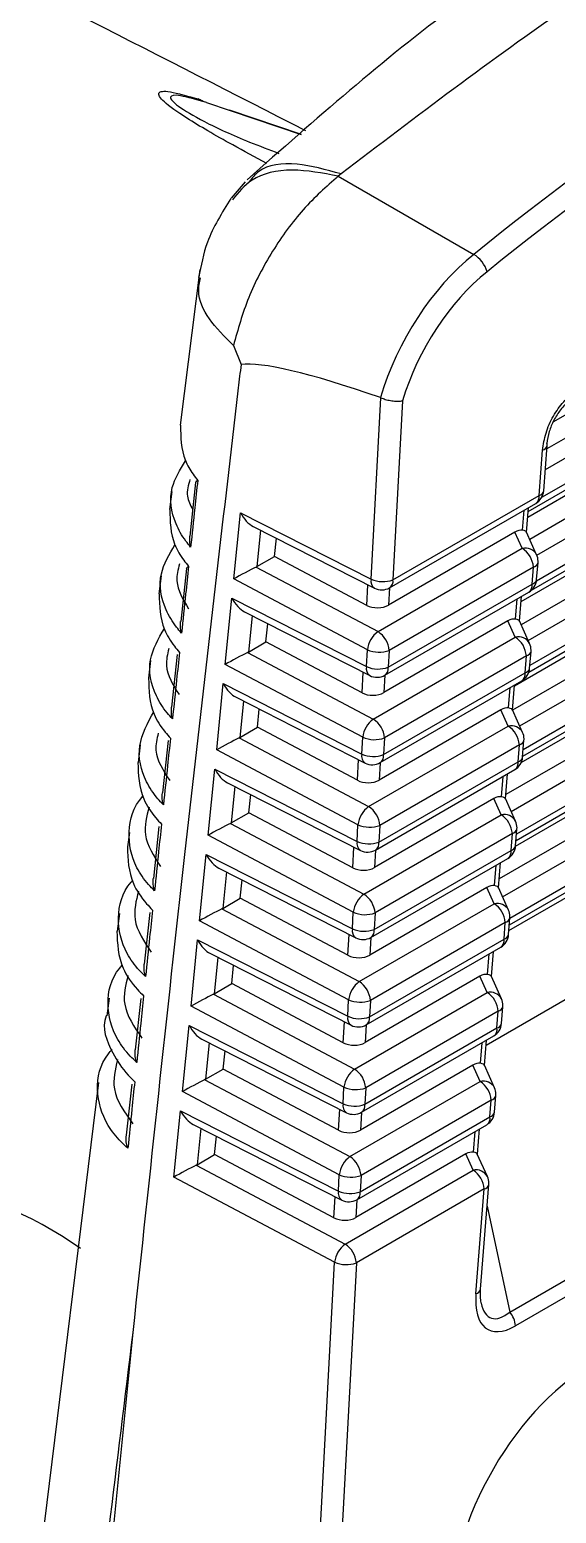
# Model space of a CAD drawing. Extents: x 8 to 113, y 1 to 87.
# Drawn here: x 19.109 to 19.44, y 71.049 to 71.982 of the extents above; entities that cross this region are included whole.
import ezdxf

# ---------------------------------------------------------------- set-up
doc = ezdxf.new("R2010")
doc.units = 0
doc.header["$MEASUREMENT"] = 0
doc.layers.add('OBJECT', color=7, linetype='CONTINUOUS')

msp = doc.modelspace()

# ---------------------------------------------------------------- linework, layer by layer
at = {"layer": 'OBJECT'}
for p, q in [((19.43838, 71.73512), (19.81928, 71.95501)), ((19.22018, 71.93599), (19.27989, 71.91584)), ((19.27998, 71.91592), (19.23475, 71.93121)), ((19.43343, 71.70515), (19.81306, 71.9243)), ((19.42267, 71.67881), (19.82772, 71.91264)), ((19.82731, 71.91627), (19.43104, 71.68751)), ((19.77404, 71.9142), (19.43446, 71.71817)), ((19.42239, 71.67526), (19.82466, 71.90749)), ((19.24461, 71.88621), (19.23583, 71.87587)), ((19.30487, 71.89108), (19.30315, 71.88972)), ((19.30315, 71.88972), (19.3884, 71.84051)), ((19.42805, 71.65141), (19.81844, 71.87678)), ((19.77942, 71.86668), (19.4236, 71.66127)), ((19.4248, 71.62941), (19.83311, 71.86512)), ((19.8327, 71.86875), (19.42785, 71.63504)), ((19.41819, 71.62222), (19.83004, 71.85997)), ((19.21595, 71.83108), (19.20359, 71.73305)), ((19.42267, 71.59768), (19.82383, 71.82927)), ((19.7848, 71.81916), (19.41821, 71.60754)), ((19.42308, 71.5778), (19.83849, 71.81761)), ((19.83808, 71.82124), (19.4237, 71.58202)), ((19.414, 71.56917), (19.83542, 71.81245)), ((19.23718, 71.78329), (19.24195, 71.77115)), ((19.41728, 71.54395), (19.82921, 71.78175)), ((19.79019, 71.77165), (19.41283, 71.5538)), ((19.84346, 71.77372), (19.41951, 71.52897)), ((19.4183, 71.52103), (19.84081, 71.76493)), ((19.41919, 71.52492), (19.84387, 71.77009)), ((19.32382, 71.63621), (19.32993, 71.75037)), ((19.32993, 71.75037), (19.32966, 71.75048)), ((19.34355, 71.74848), (19.33752, 71.63583)), ((19.4119, 71.49022), (19.83459, 71.73423)), ((19.79557, 71.72413), (19.40859, 71.50073)), ((19.84884, 71.7262), (19.41531, 71.47593)), ((19.41471, 71.46833), (19.84619, 71.71742)), ((19.41499, 71.47187), (19.84926, 71.72257)), ((19.42947, 71.68891), (19.43172, 71.71738)), ((19.43238, 71.69177), (19.43463, 71.72024)), ((19.21334, 71.69709), (19.20969, 71.66327)), ((19.19833, 71.69129), (19.19692, 71.68006)), ((19.33752, 71.63583), (19.42947, 71.68891)), ((19.40652, 71.43648), (19.83997, 71.68671)), ((19.2374, 71.63638), (19.24158, 71.67805)), ((19.24158, 71.67805), (19.32382, 71.63621)), ((19.33545, 71.63082), (19.42741, 71.6839)), ((19.85423, 71.67868), (19.41112, 71.42288)), ((19.41905, 71.66701), (19.42005, 71.67966)), ((19.42163, 71.66563), (19.42286, 71.68128)), ((19.24959, 71.6694), (19.32592, 71.63056)), ((19.80095, 71.67661), (19.4044, 71.44768)), ((19.41052, 71.41528), (19.85157, 71.6699)), ((19.4108, 71.41883), (19.85464, 71.67505)), ((19.25426, 71.66702), (19.25197, 71.64416)), ((19.26302, 71.65053), (19.26417, 71.66198)), ((19.41429, 71.66585), (19.33477, 71.61994)), ((19.41891, 71.65563), (19.41429, 71.66585)), ((19.42796, 71.65162), (19.42154, 71.66583)), ((19.25197, 71.64416), (19.26302, 71.65053)), ((19.32104, 71.61978), (19.26302, 71.65053)), ((19.32814, 71.60323), (19.41891, 71.65563)), ((19.20769, 71.64292), (19.20402, 71.60954)), ((19.25145, 71.64388), (19.32814, 71.60323)), ((19.42591, 71.64385), (19.33514, 71.59145)), ((19.42506, 71.63309), (19.42591, 71.64385)), ((19.42796, 71.63595), (19.42881, 71.64671)), ((19.19165, 71.63826), (19.19024, 71.62707)), ((19.32144, 71.59183), (19.2374, 71.63638)), ((19.32104, 71.61978), (19.32173, 71.6327)), ((19.33457, 71.58086), (19.42506, 71.63309)), ((19.33535, 71.63076), (19.33477, 71.61994)), ((19.23202, 71.58265), (19.23619, 71.62431)), ((19.23619, 71.62431), (19.32087, 71.58124)), ((19.33251, 71.57584), (19.42299, 71.62808)), ((19.41464, 71.61113), (19.41564, 71.62383)), ((19.41721, 71.60976), (19.41845, 71.62546)), ((19.2442, 71.61566), (19.32298, 71.57559)), ((19.24888, 71.61328), (19.24659, 71.59042)), ((19.25764, 71.5968), (19.25878, 71.60824)), ((19.40987, 71.60997), (19.33182, 71.56492)), ((19.84643, 71.60299), (19.39613, 71.34303)), ((19.41449, 71.59976), (19.40987, 71.60997)), ((19.42354, 71.59574), (19.41712, 71.60995)), ((19.24659, 71.59042), (19.25764, 71.5968)), ((19.31809, 71.56476), (19.25764, 71.5968)), ((19.32519, 71.54821), (19.41449, 71.59976)), ((19.18504, 71.58517), (19.18367, 71.57401)), ((19.20187, 71.58882), (19.19824, 71.55567)), ((19.24607, 71.59015), (19.32519, 71.54821)), ((19.32087, 71.58124), (19.32144, 71.59183)), ((19.42149, 71.58798), (19.33219, 71.53643)), ((19.33514, 71.59145), (19.33457, 71.58086)), ((19.42064, 71.57727), (19.42149, 71.58798)), ((19.42355, 71.58013), (19.4244, 71.59084)), ((19.31849, 71.53681), (19.23202, 71.58265)), ((19.31809, 71.56476), (19.31879, 71.57772)), ((19.33163, 71.52588), (19.42064, 71.57727)), ((19.3324, 71.57578), (19.33182, 71.56492)), ((19.22664, 71.52891), (19.23081, 71.57058)), ((19.23081, 71.57058), (19.31793, 71.52626)), ((19.32956, 71.52087), (19.41858, 71.57226)), ((19.41022, 71.55526), (19.41123, 71.56801)), ((19.41279, 71.55389), (19.41404, 71.56964)), ((19.23882, 71.56193), (19.32003, 71.52062)), ((19.2435, 71.55955), (19.24121, 71.53669)), ((19.25226, 71.54307), (19.2534, 71.55451)), ((19.40546, 71.5541), (19.32887, 71.50989)), ((19.41007, 71.54388), (19.40546, 71.5541)), ((19.41913, 71.53987), (19.41271, 71.55408)), ((19.24121, 71.53669), (19.25226, 71.54307)), ((19.31515, 71.50973), (19.25226, 71.54307)), ((19.32224, 71.49318), (19.41007, 71.54388)), ((19.1785, 71.53207), (19.17713, 71.52093)), ((19.19608, 71.53475), (19.1925, 71.50182)), ((19.31554, 71.48179), (19.22664, 71.52891)), ((19.24069, 71.53641), (19.32224, 71.49318)), ((19.31793, 71.52626), (19.31849, 71.53681)), ((19.41707, 71.53211), (19.32924, 71.48141)), ((19.33219, 71.53643), (19.33163, 71.52588)), ((19.41623, 71.52145), (19.41707, 71.53211)), ((19.41914, 71.52431), (19.41998, 71.53497)), ((19.31515, 71.50973), (19.31584, 71.52275)), ((19.32868, 71.47091), (19.41623, 71.52145)), ((19.32946, 71.52081), (19.32887, 71.50989)), ((19.41108, 71.17535), (20.00642, 71.51903)), ((19.22125, 71.47518), (19.22543, 71.51685)), ((19.22543, 71.51685), (19.31498, 71.47129)), ((19.32662, 71.4659), (19.41417, 71.51644)), ((19.4058, 71.49939), (19.40682, 71.51219)), ((19.40838, 71.49802), (19.40963, 71.51381)), ((20.00995, 71.51035), (19.41461, 71.16667)), ((19.23344, 71.5082), (19.31709, 71.46564)), ((19.23811, 71.50582), (19.23582, 71.48296)), ((19.24687, 71.48934), (19.24802, 71.50078)), ((19.40104, 71.49823), (19.32593, 71.45487)), ((19.40566, 71.48801), (19.40104, 71.49823)), ((19.41471, 71.484), (19.40829, 71.49821)), ((19.23531, 71.48268), (19.3193, 71.43816)), ((19.23582, 71.48296), (19.24687, 71.48934)), ((19.3122, 71.45471), (19.24687, 71.48934)), ((19.31498, 71.47129), (19.31554, 71.48179)), ((19.3193, 71.43816), (19.40566, 71.48801)), ((19.32924, 71.48141), (19.32868, 71.47091)), ((19.1717, 71.47684), (19.17059, 71.46785)), ((19.19031, 71.48069), (19.18678, 71.44798)), ((19.3126, 71.42676), (19.22125, 71.47518)), ((19.41266, 71.47624), (19.3263, 71.42638)), ((19.41182, 71.46563), (19.41266, 71.47624)), ((19.41473, 71.46849), (19.41556, 71.47909)), ((19.21587, 71.42145), (19.22004, 71.46312)), ((19.22004, 71.46312), (19.31204, 71.41632)), ((19.3122, 71.45471), (19.3129, 71.46777)), ((19.32574, 71.41594), (19.41182, 71.46563)), ((19.32651, 71.46584), (19.32593, 71.45487)), ((19.22805, 71.45446), (19.31414, 71.41067)), ((19.32368, 71.41092), (19.40976, 71.46062)), ((19.40139, 71.44352), (19.4024, 71.45637)), ((19.40396, 71.44214), (19.40521, 71.45799)), ((19.23273, 71.45209), (19.23044, 71.42922)), ((19.24149, 71.4356), (19.24264, 71.44705)), ((19.23044, 71.42922), (19.24149, 71.4356)), ((19.30925, 71.39968), (19.24149, 71.4356)), ((19.39662, 71.44236), (19.32298, 71.39984)), ((19.40124, 71.43214), (19.39662, 71.44236)), ((19.41029, 71.42813), (19.40387, 71.44234)), ((19.16543, 71.42591), (19.16405, 71.41477)), ((19.18458, 71.42665), (19.18108, 71.39416)), ((19.22992, 71.42895), (19.31635, 71.38313)), ((19.31204, 71.41632), (19.3126, 71.42676)), ((19.31635, 71.38313), (19.40124, 71.43214)), ((19.3263, 71.42638), (19.32574, 71.41594)), ((19.30965, 71.37174), (19.21587, 71.42145)), ((19.40824, 71.42036), (19.32335, 71.37136)), ((19.40741, 71.40981), (19.40824, 71.42036)), ((19.41031, 71.41267), (19.41115, 71.42322)), ((19.21049, 71.36772), (19.21466, 71.40938)), ((19.21466, 71.40938), (19.30909, 71.36134)), ((19.30925, 71.39968), (19.30995, 71.4128)), ((19.32279, 71.36096), (19.40741, 71.40981)), ((19.32357, 71.41086), (19.32298, 71.39984)), ((19.22267, 71.40073), (19.3112, 71.3557)), ((19.22735, 71.39835), (19.22506, 71.37549)), ((19.32073, 71.35595), (19.40534, 71.4048)), ((19.39697, 71.38764), (19.39799, 71.40055)), ((19.39954, 71.38627), (19.4008, 71.40217)), ((19.23611, 71.38187), (19.23725, 71.39331)), ((19.22506, 71.37549), (19.23611, 71.38187)), ((19.3063, 71.34466), (19.23611, 71.38187)), ((19.39221, 71.38648), (19.32003, 71.34482)), ((19.39682, 71.37627), (19.39221, 71.38648)), ((19.40588, 71.37225), (19.39946, 71.38646)), ((19.15889, 71.37283), (19.15752, 71.36171)), ((19.17887, 71.37263), (19.17542, 71.34034)), ((19.22454, 71.37521), (19.3134, 71.32811)), ((19.30909, 71.36134), (19.30965, 71.37174)), ((19.3134, 71.32811), (19.39682, 71.37627)), ((19.32335, 71.37136), (19.32279, 71.36096)), ((19.3067, 71.31671), (19.21049, 71.36772)), ((19.40382, 71.36449), (19.3204, 71.31633)), ((19.40299, 71.35399), (19.40382, 71.36449)), ((19.4059, 71.35685), (19.40673, 71.36735)), ((19.2051, 71.31398), (19.20928, 71.35565)), ((19.20928, 71.35565), (19.30615, 71.30637)), ((19.3063, 71.34466), (19.30701, 71.35783)), ((19.31985, 71.30599), (19.40299, 71.35399)), ((19.32063, 71.35589), (19.32003, 71.34482)), ((19.21729, 71.347), (19.30825, 71.30072)), ((19.22196, 71.34462), (19.21967, 71.32176)), ((19.31779, 71.30098), (19.40093, 71.34897)), ((19.39255, 71.33177), (19.39358, 71.34473)), ((19.39513, 71.3304), (19.39639, 71.34635)), ((19.23072, 71.32814), (19.23187, 71.33958)), ((19.21967, 71.32176), (19.23072, 71.32814)), ((19.30336, 71.28964), (19.23072, 71.32814)), ((19.38779, 71.33061), (19.31709, 71.28979)), ((19.39241, 71.32039), (19.38779, 71.33061)), ((19.40146, 71.31638), (19.39504, 71.33059)), ((19.15235, 71.31974), (19.10916, 70.96911)), ((19.17319, 71.31864), (19.16977, 71.28654)), ((19.30376, 71.26169), (19.2051, 71.31398)), ((19.21916, 71.32148), (19.31046, 71.27308)), ((19.30615, 71.30637), (19.3067, 71.31671)), ((19.31046, 71.27308), (19.39241, 71.32039)), ((19.3204, 71.31633), (19.31985, 71.30599)), ((19.39941, 71.30862), (19.31746, 71.26131)), ((19.39858, 71.29817), (19.39941, 71.30862)), ((19.40149, 71.30103), (19.40231, 71.31148)), ((19.19972, 71.26025), (19.20389, 71.30192)), ((19.20389, 71.30192), (19.3032, 71.2514)), ((19.30336, 71.28964), (19.30406, 71.30285)), ((19.3169, 71.25102), (19.39858, 71.29817)), ((19.31768, 71.30092), (19.31709, 71.28979)), ((19.2119, 71.29326), (19.30531, 71.24575)), ((19.21658, 71.29089), (19.21429, 71.26802)), ((19.22534, 71.2744), (19.22649, 71.28585)), ((19.31484, 71.246), (19.39652, 71.29315)), ((19.38814, 71.2759), (19.38917, 71.28891)), ((19.39071, 71.27453), (19.39198, 71.29053)), ((19.21377, 71.26775), (19.30751, 71.21806)), ((19.21429, 71.26802), (19.22534, 71.2744)), ((19.30041, 71.23461), (19.22534, 71.2744)), ((19.38337, 71.27474), (19.31414, 71.23477)), ((19.38799, 71.26452), (19.38337, 71.27474)), ((19.39704, 71.26051), (19.39062, 71.27472)), ((19.30081, 71.20666), (19.19972, 71.26025)), ((19.3032, 71.2514), (19.30376, 71.26169)), ((19.30751, 71.21806), (19.38799, 71.26452)), ((19.31746, 71.26131), (19.3169, 71.25102)), ((19.39499, 71.25275), (19.31451, 71.20628)), ((19.38978, 71.1868), (19.39499, 71.25275)), ((19.39268, 71.18965), (19.3979, 71.2556)), ((19.30041, 71.23461), (19.30112, 71.24788)), ((19.31474, 71.24594), (19.31414, 71.23477)), ((19.39681, 71.24191), (19.41108, 71.17535)), ((19.2814, 70.84426), (19.30081, 71.20666)), ((19.31451, 71.20628), (19.29508, 70.84365)), ((19.17385, 71.16242), (19.14879, 70.91234))]:
    msp.add_line(p, q, dxfattribs=at)
for centre, radius, start, end in [((19.37882, 71.82456), 0.01861, 15.62603, 59.01481), ((19.43084, 71.72119), 0.00391, 283.04956, 345.9586), ((19.43231, 71.72039), 0.00232, 356.27468, 32.31951), ((19.42241, 71.69256), 0.01, 299.99731, 355.48025), ((19.42453, 71.68801), 0.00502, 304.95267, 10.35093), ((19.42859, 71.69272), 0.00391, 283.05529, 345.95347), ((19.42077, 71.64762), 0.00822, 29.04861, 103.13011), ((19.41045, 71.64264), 0.0155, 4.5064, 56.94977), ((19.41884, 71.6475), 0.01, 0, 24.30711), ((19.42502, 71.64766), 0.00391, 283.05417, 345.95459), ((19.41884, 71.6475), 0.01, 355.48025, 0), ((19.32892, 71.6349), 0.00527, 165.57398, 235.30568), ((19.33114, 71.65316), 0.01847, 246.62893, 290.19424), ((19.33045, 71.63948), 0.01, 243.03735, 299.99731), ((19.33258, 71.63493), 0.00502, 304.95267, 10.35093), ((19.41799, 71.63674), 0.01, 299.99731, 355.48025), ((19.41996, 71.63226), 0.00517, 306.00024, 9.30336), ((19.42417, 71.6369), 0.00391, 283.05489, 345.95327), ((19.33777, 71.5899), 0.01645, 125.85408, 173.23549), ((19.31968, 71.59024), 0.0155, 4.5064, 56.94977), ((19.41636, 71.59175), 0.00822, 29.04908, 103.12996), ((19.40604, 71.58676), 0.0155, 4.5062, 56.95058), ((19.41443, 71.59163), 0.01, 0, 24.30711), ((19.32876, 71.60878), 0.01847, 246.62817, 290.19522), ((19.42061, 71.59179), 0.00391, 283.05533, 345.95304), ((19.41443, 71.59163), 0.01, 355.48025, 0), ((19.32619, 71.58), 0.00546, 166.94537, 233.93408), ((19.3282, 71.59819), 0.01847, 246.62818, 290.19499), ((19.32751, 71.5845), 0.01, 243.03735, 299.99731), ((19.32964, 71.57996), 0.00502, 304.94289, 10.36072), ((19.41358, 71.58092), 0.01, 299.99731, 355.48025), ((19.41554, 71.57644), 0.00517, 306.00156, 9.30204), ((19.41976, 71.58108), 0.00391, 283.0565, 345.95196), ((19.33483, 71.53487), 0.01645, 125.85391, 173.2367), ((19.31674, 71.53521), 0.0155, 4.5062, 56.95058), ((19.41194, 71.53588), 0.00822, 29.04868, 103.1302), ((19.40162, 71.53089), 0.0155, 4.50742, 56.9493), ((19.41001, 71.53575), 0.01, 0, 24.30711), ((19.32582, 71.55376), 0.01847, 246.62859, 290.19505), ((19.41619, 71.53591), 0.00391, 283.05509, 345.95337), ((19.41001, 71.53575), 0.01, 355.48025, 0), ((19.32325, 71.52503), 0.00546, 166.94566, 233.93379), ((19.32525, 71.54322), 0.01847, 246.62828, 290.19477), ((19.32457, 71.52953), 0.01, 243.03735, 299.99731), ((19.32669, 71.52498), 0.00502, 304.94443, 10.35917), ((19.40917, 71.5251), 0.01, 299.99731, 355.48025), ((19.41113, 71.52062), 0.00517, 306.00038, 9.30322), ((19.41535, 71.52526), 0.00391, 283.05518, 345.95298), ((19.33188, 71.47985), 0.01645, 125.8549, 173.2346), ((19.31379, 71.48019), 0.0155, 4.50742, 56.9493), ((19.32287, 71.49874), 0.01847, 246.62916, 290.19414), ((19.40752, 71.48001), 0.00822, 29.04893, 103.12995), ((19.3972, 71.47502), 0.0155, 4.5062, 56.95058), ((19.40559, 71.47988), 0.01, 0, 24.30711), ((19.41177, 71.48004), 0.00391, 283.05504, 345.95333), ((19.40559, 71.47988), 0.01, 355.48025, 0), ((19.3203, 71.47006), 0.00546, 166.94275, 233.93525), ((19.32231, 71.48824), 0.01847, 246.62888, 290.19477), ((19.32162, 71.47456), 0.01, 243.03735, 299.99731), ((19.32375, 71.47001), 0.00502, 304.9431, 10.3605), ((19.40476, 71.46928), 0.01, 299.99731, 355.48025), ((19.40672, 71.4648), 0.00517, 306.00044, 9.30316), ((19.41094, 71.46944), 0.00391, 283.05573, 345.95273), ((19.32893, 71.42482), 0.01645, 125.8547, 173.23577), ((19.31084, 71.42516), 0.0155, 4.5062, 56.95058), ((19.31992, 71.44371), 0.01847, 246.62847, 290.19531), ((19.40311, 71.42413), 0.00822, 29.04862, 103.13026), ((19.39279, 71.41915), 0.0155, 4.50738, 56.94937), ((19.40118, 71.42401), 0.01, 0, 24.30711), ((19.31736, 71.41508), 0.00546, 166.94271, 233.93539), ((19.31936, 71.43327), 0.01847, 246.62897, 290.19468), ((19.3208, 71.41504), 0.00502, 304.94332, 10.36028), ((19.40736, 71.42417), 0.00391, 283.05545, 345.95285), ((19.40118, 71.42401), 0.01, 355.48025, 0), ((19.31868, 71.41958), 0.01, 243.03735, 299.99731), ((19.40034, 71.41346), 0.01, 299.99731, 355.48025), ((19.40231, 71.40897), 0.00517, 306.00045, 9.30315), ((19.40652, 71.41362), 0.00391, 283.05622, 345.95209), ((19.32599, 71.3698), 0.01645, 125.85473, 173.23474), ((19.3079, 71.37014), 0.0155, 4.50738, 56.94937), ((19.31697, 71.38869), 0.01847, 246.62854, 290.19476), ((19.39869, 71.36826), 0.00822, 29.04836, 103.13071), ((19.38837, 71.36327), 0.0155, 4.50627, 56.95), ((19.39676, 71.36814), 0.01, 0, 24.30711), ((19.31441, 71.36011), 0.00546, 166.94322, 233.93534), ((19.31642, 71.37829), 0.01847, 246.6291, 290.19462), ((19.31786, 71.36006), 0.00502, 304.94329, 10.36031), ((19.40294, 71.3683), 0.00391, 283.05327, 345.95518), ((19.39676, 71.36814), 0.01, 355.48025, 0), ((19.31573, 71.36461), 0.01, 243.03735, 299.99731), ((19.39593, 71.35763), 0.01, 299.99731, 355.48025), ((19.39789, 71.35315), 0.00517, 306.00069, 9.30291), ((19.40211, 71.35779), 0.00391, 283.05538, 345.95313), ((19.32304, 71.31478), 0.01645, 125.85383, 173.23561), ((19.30495, 71.31512), 0.0155, 4.50627, 56.95), ((19.31403, 71.33366), 0.01847, 246.62846, 290.19529), ((19.39427, 71.31239), 0.00822, 29.04854, 103.13035), ((19.38395, 71.3074), 0.0155, 4.50705, 56.9497), ((19.39235, 71.31226), 0.01, 0, 24.30711), ((19.31147, 71.30514), 0.00546, 166.94315, 233.93544), ((19.31347, 71.32332), 0.01847, 246.62908, 290.19467), ((19.31491, 71.30509), 0.00502, 304.94353, 10.36007), ((19.39852, 71.31242), 0.00391, 283.05535, 345.95293), ((19.39235, 71.31226), 0.01, 355.48025, 0), ((19.31279, 71.30964), 0.01, 243.03735, 299.99731), ((19.39152, 71.30181), 0.01, 299.99731, 355.48025), ((19.39348, 71.29733), 0.00517, 306.00049, 9.30311), ((19.3977, 71.30197), 0.00391, 283.05533, 345.95294), ((19.32009, 71.25975), 0.01645, 125.85404, 173.23645), ((19.302, 71.26009), 0.0155, 4.50705, 56.9497), ((18.99835, 71.01402), 0.24663, 54.69465, 159.16398), ((19.31108, 71.27864), 0.01847, 246.62908, 290.19466), ((19.38986, 71.25652), 0.00822, 29.04911, 103.12977), ((19.37954, 71.25153), 0.0155, 4.50629, 56.94997), ((19.38793, 71.25639), 0.01, 0, 24.30711), ((19.30852, 71.25016), 0.00546, 166.94267, 233.9359), ((19.31053, 71.26835), 0.01847, 246.62908, 290.19467), ((19.31197, 71.25011), 0.00502, 304.9433, 10.3603), ((19.39411, 71.25655), 0.00391, 283.04944, 345.95908), ((19.38793, 71.25639), 0.01, 355.48025, 0), ((19.30984, 71.25466), 0.01, 243.03735, 299.99731), ((19.31714, 71.20473), 0.01645, 125.85468, 173.23477), ((19.29905, 71.20507), 0.0155, 4.50629, 56.94997), ((19.30813, 71.22362), 0.01847, 246.62849, 290.19526), ((19.38889, 71.1906), 0.00391, 283.05545, 345.95285), ((19.39903, 71.1654), 0.01563, 4.67964, 39.54986)]:
    msp.add_arc(centre, radius, start, end, dxfattribs=at)
for centre, major_axis, ratio, start_param, end_param in [((19.75823, 70.15209), (1.03077, 2.00185), 0.606843, 0.574391, 0.937899), ((19.76529, 70.14844), (1.02574, 1.9932), 0.60697, 0.574247, 0.937755), ((19.40777, 71.75066), (0.05539, 0.10653), 0.604579, 0.940429, 1.87705), ((19.41483, 71.74702), (0.05037, 0.09788), 0.60697, 0.937755, 1.859289), ((20.93757, 70.86753), (1.70275, -0.89991), 0.049905, 2.831643, 3.072756), ((19.24821, 71.68131), (-0.00673, 0.01231), 0.526975, 1.548133, 2.485269), ((19.41441, 71.65732), (0.00628, 0.00905), 0.580609, 0.271048, 0.888781), ((19.41146, 71.66386), (0.01015, 0.00177), 0.278097, 6.211834, 6.960412), ((19.24404, 71.63965), (0.01062, 0.00569), 0.026892, 0.783381, 2.231718), ((19.24491, 71.64831), (0.01003, -0.00001), 0.582929, 5.424008, 5.494108), ((19.24283, 71.62758), (-0.00673, 0.01231), 0.526975, 1.548133, 2.485269), ((19.32774, 71.62413), (0.01001, -0.00003), 0.586595, 3.981097, 5.493179), ((19.40999, 71.60144), (0.00628, 0.00905), 0.580609, 0.271048, 0.888781), ((19.40704, 71.60799), (0.01015, 0.00177), 0.278097, 6.211834, 6.960412), ((19.23866, 71.58591), (0.01062, 0.00569), 0.026892, 0.783381, 2.231718), ((19.23952, 71.59458), (0.01003, -0.00001), 0.582929, 5.424008, 5.494108), ((19.23745, 71.57385), (-0.00673, 0.01231), 0.526975, 1.548133, 2.485269), ((19.32479, 71.56911), (0.01001, -0.00003), 0.586595, 3.981097, 5.493179), ((19.40558, 71.54557), (0.00628, 0.00905), 0.580609, 0.271048, 0.888781), ((19.40262, 71.55211), (0.01015, 0.00177), 0.278097, 6.211834, 6.960412), ((19.23327, 71.53218), (0.01062, 0.00569), 0.026892, 0.783381, 2.231718), ((19.23414, 71.54085), (0.01003, -0.00001), 0.582929, 5.424008, 5.494108), ((19.23206, 71.52011), (-0.00673, 0.01231), 0.526975, 1.548133, 2.485269), ((19.32184, 71.51408), (0.01001, -0.00003), 0.586595, 3.981097, 5.493179), ((19.40116, 71.4897), (0.00628, 0.00905), 0.580609, 0.271048, 0.888781), ((19.39821, 71.49624), (0.01015, 0.00177), 0.278097, 6.211834, 6.960412), ((19.22789, 71.47845), (0.01062, 0.00569), 0.026892, 0.783381, 2.231718), ((19.22876, 71.48711), (0.01003, -0.00001), 0.582929, 5.424008, 5.494108), ((19.22668, 71.46638), (-0.00673, 0.01231), 0.526975, 1.548133, 2.485269), ((19.31889, 71.45906), (0.01001, -0.00003), 0.586595, 3.981097, 5.493179), ((19.39674, 71.43383), (0.00628, 0.00905), 0.580609, 0.271048, 0.888781), ((19.39379, 71.44037), (0.01015, 0.00177), 0.278097, 6.211834, 6.960412), ((19.22251, 71.42471), (0.01062, 0.00569), 0.026892, 0.783381, 2.231718), ((19.22338, 71.43338), (0.01003, -0.00001), 0.582929, 5.424008, 5.494108), ((19.2213, 71.41265), (-0.00673, 0.01231), 0.526975, 1.548133, 2.485269), ((19.31595, 71.40403), (0.01001, -0.00003), 0.586595, 3.981097, 5.493179), ((19.39233, 71.37795), (0.00628, 0.00905), 0.580609, 0.271048, 0.888781), ((19.38937, 71.3845), (0.01015, 0.00177), 0.278097, 6.211834, 6.960412), ((19.21712, 71.37098), (0.01062, 0.00569), 0.026892, 0.783381, 2.231718), ((19.21799, 71.37965), (0.01003, -0.00001), 0.582929, 5.424008, 5.494108), ((19.21592, 71.35892), (-0.00673, 0.01231), 0.526975, 1.548133, 2.485269), ((19.313, 71.34901), (0.01001, -0.00003), 0.586595, 3.981097, 5.493179), ((19.38791, 71.32208), (0.00628, 0.00905), 0.580609, 0.271048, 0.888781), ((19.38496, 71.32862), (0.01015, 0.00177), 0.278097, 6.211834, 6.960412), ((19.21174, 71.31725), (0.01062, 0.00569), 0.026892, 0.783381, 2.231718), ((19.21261, 71.32592), (0.01003, -0.00001), 0.582929, 5.424008, 5.494108), ((19.21053, 71.30518), (-0.00673, 0.01231), 0.526975, 1.548133, 2.485269), ((19.31005, 71.29399), (0.01001, -0.00003), 0.586595, 3.981097, 5.493179), ((19.38349, 71.26621), (0.00628, 0.00905), 0.580609, 0.271048, 0.888781), ((19.38054, 71.27275), (0.01015, 0.00177), 0.278097, 6.211834, 6.960412), ((19.20636, 71.26352), (0.01062, 0.00569), 0.026892, 0.783381, 2.231718), ((19.20723, 71.27218), (0.01003, -0.00001), 0.582929, 5.424008, 5.494108), ((19.30711, 71.23896), (0.01001, -0.00003), 0.586595, 3.981097, 5.493179), ((19.42322, 71.2126), (0.02592, 0.04826), 0.443439, 2.35159, 3.763116), ((19.41616, 71.21624), (0.01696, 0.04462), 0.376367, 2.614846, 3.717601), ((20.25831, 66.5878), (1.58934, 16.54697), 0.094708, 1.299793, 1.315305), ((19.46884, 71.03002), (0.06232, 0.11985), 0.60894, 0.762301, 2.325501)]:
    msp.add_ellipse(centre, major_axis=major_axis, ratio=ratio, start_param=start_param, end_param=end_param, dxfattribs=at)
for points, knots in [([(19.2827, 71.91819), (19.19224, 71.9644), (18.90653, 72.11036), (18.4201, 72.34387), (17.82436, 72.61942), (17.22388, 72.88115), (16.81766, 73.05331), (16.61071, 73.13479), (16.60621, 73.13656)], [0, 0, 0, 0, 0.103382, 0.326519, 0.549534, 0.772391, 0.995052, 1, 1, 1, 1]), ([(16.60621, 72.13876), (16.75882, 72.06409), (17.25801, 71.81985), (18.09882, 71.37259), (18.78651, 70.98115), (19.12725, 70.78721)], [0, 0, 0, 0, 0.181779, 0.594594, 1, 1, 1, 1]), ([(19.136, 70.75903), (18.93591, 70.87399), (18.53721, 71.10306), (17.9412, 71.43067), (17.34286, 71.74755), (16.89829, 71.9768), (16.65109, 72.0976), (16.60621, 72.11954)], [0, 0, 0, 0, 0.23727, 0.4727862, 0.7065489, 0.9467226, 1, 1, 1, 1]), ([(19.52297, 72.09269), (19.47323, 72.062), (19.37434, 72.00099), (19.28849, 71.92513), (19.24582, 71.88743)], [0, 0, 0, 0, 0.5029819, 1, 1, 1, 1]), ([(19.59073, 72.086), (19.54279, 72.05708), (19.44692, 71.99922), (19.35222, 71.92713), (19.30487, 71.89108)], [0, 0, 0, 0, 0.5, 1, 1, 1, 1]), ([(19.25819, 71.89775), (19.25089, 71.90165), (19.23183, 71.91182), (19.2081, 71.92559), (19.19201, 71.93697), (19.18858, 71.94274), (19.19546, 71.94378), (19.20841, 71.94008), (19.21488, 71.93823)], [0, 0, 0, 0, 0.132999, 0.346839, 0.514395, 0.67351, 0.83686, 1, 1, 1, 1]), ([(19.22018, 71.93599), (19.21408, 71.93774), (19.20187, 71.94124), (19.19581, 71.94018), (19.20068, 71.93438), (19.21828, 71.92386), (19.24207, 71.91294), (19.2595, 71.90638), (19.26574, 71.90404)], [0, 0, 0, 0, 0.173903, 0.348445, 0.521503, 0.694583, 0.890681, 1, 1, 1, 1]), ([(19.22018, 71.93599), (19.21928, 71.93631), (19.21747, 71.93696), (19.21575, 71.93781), (19.21488, 71.93823)], [0, 0, 0, 0, 0.500001, 1, 1, 1, 1]), ([(19.30315, 71.88972), (19.29325, 71.89158), (19.27277, 71.89541), (19.2485, 71.88979), (19.24014, 71.87931), (19.23648, 71.87472)], [0, 0, 0, 0, 0.344257, 0.712567, 1, 1, 1, 1]), ([(19.30487, 71.89108), (19.29543, 71.89372), (19.27587, 71.89921), (19.25525, 71.89644), (19.24898, 71.88854), (19.24713, 71.88621)], [0, 0, 0, 0, 0.396583, 0.822208, 1, 1, 1, 1]), ([(19.30315, 71.88972), (19.29561, 71.88305), (19.28054, 71.8697), (19.26119, 71.84287), (19.24562, 71.81337), (19.23999, 71.79332), (19.23718, 71.78329)], [0, 0, 0, 0, 0.25, 0.5, 0.75, 1, 1, 1, 1]), ([(19.23561, 71.87556), (19.22997, 71.86663), (19.22009, 71.85096), (19.21673, 71.83342), (19.21529, 71.82589)], [0, 0, 0, 0, 0.570288, 1, 1, 1, 1]), ([(19.23718, 71.78329), (19.23164, 71.78874), (19.22055, 71.79964), (19.21413, 71.81456), (19.21584, 71.82293), (19.21641, 71.82569)], [0, 0, 0, 0, 0.401126, 0.802252, 1, 1, 1, 1]), ([(19.24195, 71.77115), (19.24137, 71.76627), (19.2385, 71.74184), (19.22651, 71.63921), (19.20358, 71.44162), (19.18453, 71.26271), (19.17385, 71.16242)], [0, 0, 0, 0, 0.024148, 0.120739, 0.507103, 1, 1, 1, 1]), ([(19.43172, 71.71738), (19.43224, 71.72095), (19.43328, 71.72811), (19.43815, 71.73888), (19.44451, 71.74787), (19.44935, 71.75203), (19.45162, 71.75398)], [0, 0, 0, 0, 0.261879, 0.524406, 0.776419, 1, 1, 1, 1]), ([(19.32993, 71.75037), (19.33083, 71.74999), (19.33264, 71.74924), (19.33596, 71.74849), (19.33929, 71.74812), (19.34179, 71.74819), (19.34309, 71.74838), (19.3435, 71.74847), (19.34355, 71.74848)], [0, 0, 0, 0, 0.219278, 0.438506, 0.659243, 0.882986, 0.985831, 1, 1, 1, 1]), ([(19.44907, 71.74916), (19.44696, 71.74716), (19.44321, 71.7436), (19.43864, 71.73628), (19.43548, 71.72881), (19.43468, 71.72408), (19.43427, 71.72163)], [0, 0, 0, 0, 0.2953353, 0.5247159, 0.7544597, 1, 1, 1, 1]), ([(19.2039, 71.73304), (19.20396, 71.72558), (19.20404, 71.71506), (19.21059, 71.7037), (19.21372, 71.69963), (19.2147, 71.69836)], [0, 0, 0, 0, 0.625508, 0.883274, 1, 1, 1, 1]), ([(19.21024, 71.65643), (19.20921, 71.65767), (19.20534, 71.66237), (19.19862, 71.67459), (19.19573, 71.69234), (19.20367, 71.70508), (19.20711, 71.71061)], [0, 0, 0, 0, 0.073859, 0.278228, 0.686625, 1, 1, 1, 1]), ([(19.20984, 71.699), (19.20879, 71.69545), (19.20689, 71.68906), (19.21009, 71.6829), (19.21151, 71.68016)], [0, 0, 0, 0, 0.5563299, 1, 1, 1, 1]), ([(19.2147, 71.69836), (19.21409, 71.6926), (19.2126, 71.67862), (19.21111, 71.66464), (19.21024, 71.65643)], [0, 0, 0, 0, 0.412316, 1, 1, 1, 1]), ([(19.21338, 71.69709), (19.21353, 71.69738), (19.21371, 71.69776), (19.21449, 71.69824), (19.21468, 71.69836), (19.2147, 71.69836)], [0, 0, 0, 0, 0.773395, 0.980383, 1, 1, 1, 1]), ([(19.19717, 71.68005), (19.19727, 71.67252), (19.19743, 71.66161), (19.20442, 71.6499), (19.20792, 71.64556), (19.20895, 71.64428)], [0, 0, 0, 0, 0.611071, 0.885051, 1, 1, 1, 1]), ([(19.21024, 71.65643), (19.21023, 71.65647), (19.2101, 71.65694), (19.20957, 71.65922), (19.20966, 71.66146), (19.20973, 71.66327)], [0, 0, 0, 0, 0.0183785, 0.209674, 1, 1, 1, 1]), ([(19.20451, 71.60236), (19.20342, 71.60362), (19.19939, 71.6083), (19.1923, 71.62049), (19.18894, 71.63863), (19.1968, 71.65184), (19.20035, 71.65781)], [0, 0, 0, 0, 0.073398, 0.272928, 0.671591, 1, 1, 1, 1]), ([(19.20315, 71.64578), (19.20228, 71.64223), (19.19995, 71.63265), (19.20544, 71.62345), (19.2089, 71.61765)], [0, 0, 0, 0, 0.370335, 1, 1, 1, 1]), ([(19.20895, 71.64428), (19.20834, 71.63852), (19.20685, 71.62454), (19.20538, 71.61057), (19.20451, 71.60236)], [0, 0, 0, 0, 0.412357, 1, 1, 1, 1]), ([(19.20753, 71.64293), (19.20765, 71.64321), (19.20782, 71.6436), (19.20867, 71.64412), (19.20893, 71.64427), (19.20895, 71.64428)], [0, 0, 0, 0, 0.717137, 0.981662, 1, 1, 1, 1]), ([(19.19045, 71.62706), (19.19061, 71.61945), (19.19084, 71.60817), (19.19828, 71.59611), (19.20214, 71.59152), (19.20323, 71.59022)], [0, 0, 0, 0, 0.598029, 0.8866918, 1, 1, 1, 1]), ([(19.19881, 71.54831), (19.19767, 71.54958), (19.19348, 71.55425), (19.18602, 71.56639), (19.18217, 71.58502), (19.19, 71.59879), (19.1937, 71.60529)], [0, 0, 0, 0, 0.072616, 0.266648, 0.654264, 1, 1, 1, 1]), ([(19.20451, 71.60236), (19.2045, 71.6024), (19.20433, 71.60301), (19.20376, 71.6054), (19.20386, 71.60775), (19.20394, 71.60954)], [0, 0, 0, 0, 0.017487, 0.25536, 1, 1, 1, 1]), ([(19.19648, 71.59255), (19.19564, 71.589), (19.19329, 71.57912), (19.1992, 71.56967), (19.20299, 71.56361)], [0, 0, 0, 0, 0.359269, 1, 1, 1, 1]), ([(19.20323, 71.59022), (19.20262, 71.58446), (19.20114, 71.57049), (19.19967, 71.55652), (19.19881, 71.54831)], [0, 0, 0, 0, 0.412394, 1, 1, 1, 1]), ([(19.18376, 71.57401), (19.18396, 71.56634), (19.18428, 71.55471), (19.19215, 71.54232), (19.19639, 71.53749), (19.19753, 71.53618)], [0, 0, 0, 0, 0.585501, 0.888016, 1, 1, 1, 1]), ([(19.19314, 71.49429), (19.19194, 71.49557), (19.1876, 71.50021), (19.17978, 71.51231), (19.17542, 71.53144), (19.18322, 71.54579), (19.18704, 71.55283)], [0, 0, 0, 0, 0.071803, 0.260453, 0.637267, 1, 1, 1, 1]), ([(19.19881, 71.54831), (19.1988, 71.54835), (19.19859, 71.54909), (19.19799, 71.55155), (19.1981, 71.55396), (19.19819, 71.55567)], [0, 0, 0, 0, 0.01703, 0.301877, 1, 1, 1, 1]), ([(19.18982, 71.53931), (19.18901, 71.53576), (19.18666, 71.52558), (19.19299, 71.5159), (19.1971, 71.50959)], [0, 0, 0, 0, 0.349113, 1, 1, 1, 1]), ([(19.19753, 71.53618), (19.19693, 71.53042), (19.19546, 71.51645), (19.194, 71.50249), (19.19314, 71.49429)], [0, 0, 0, 0, 0.41243, 1, 1, 1, 1]), ([(19.17708, 71.52093), (19.17734, 71.51321), (19.17774, 71.50124), (19.18605, 71.48854), (19.19067, 71.48347), (19.19187, 71.48216)], [0, 0, 0, 0, 0.573871, 0.889191, 1, 1, 1, 1]), ([(19.1875, 71.44028), (19.18625, 71.44157), (19.18176, 71.44619), (19.17344, 71.45828), (19.16981, 71.47733), (19.17401, 71.49308), (19.18032, 71.49993), (19.18044, 71.50006)], [0, 0, 0, 0, 0.071359, 0.255788, 0.624121, 0.992827, 1, 1, 1, 1]), ([(19.19314, 71.49429), (19.19313, 71.49433), (19.19287, 71.49518), (19.19224, 71.49771), (19.19237, 71.50018), (19.19246, 71.50182)], [0, 0, 0, 0, 0.016605, 0.345172, 1, 1, 1, 1]), ([(19.18405, 71.49288), (19.18254, 71.48703), (19.17926, 71.47426), (19.18704, 71.46215), (19.19125, 71.45559)], [0, 0, 0, 0, 0.458201, 1, 1, 1, 1]), ([(19.19187, 71.48216), (19.19127, 71.4764), (19.18981, 71.46244), (19.18836, 71.44848), (19.1875, 71.44028)], [0, 0, 0, 0, 0.412465, 1, 1, 1, 1]), ([(19.17042, 71.46786), (19.17073, 71.46008), (19.17122, 71.44778), (19.17998, 71.43476), (19.18498, 71.42948), (19.18624, 71.42815)], [0, 0, 0, 0, 0.563249, 0.890289, 1, 1, 1, 1]), ([(19.18189, 71.38628), (19.18058, 71.38758), (19.17594, 71.39219), (19.16729, 71.40423), (19.16313, 71.42325), (19.16705, 71.43934), (19.17356, 71.44648), (19.17392, 71.44688)], [0, 0, 0, 0, 0.071367, 0.2528801, 0.6153473, 0.9781707, 1, 1, 1, 1]), ([(19.1875, 71.44028), (19.18749, 71.44032), (19.18718, 71.44129), (19.18652, 71.44388), (19.18667, 71.44641), (19.18676, 71.44798)], [0, 0, 0, 0, 0.016216, 0.385516, 1, 1, 1, 1]), ([(19.17743, 71.43997), (19.17593, 71.434), (19.1726, 71.42082), (19.1809, 71.40839), (19.18543, 71.4016)], [0, 0, 0, 0, 0.453373, 1, 1, 1, 1]), ([(19.18624, 71.42815), (19.18564, 71.42239), (19.18419, 71.40844), (19.18274, 71.39448), (19.18189, 71.38628)], [0, 0, 0, 0, 0.412497, 1, 1, 1, 1]), ([(19.16378, 71.41478), (19.16414, 71.40694), (19.16471, 71.39431), (19.17392, 71.38099), (19.17932, 71.3755), (19.18063, 71.37416)], [0, 0, 0, 0, 0.5535393, 0.8913152, 1, 1, 1, 1]), ([(19.1763, 71.3323), (19.17493, 71.33361), (19.17015, 71.3382), (19.16118, 71.35019), (19.1565, 71.36917), (19.16012, 71.38559), (19.16681, 71.39303), (19.16742, 71.3937)], [0, 0, 0, 0, 0.071385, 0.250118, 0.60699, 0.964202, 1, 1, 1, 1]), ([(19.18189, 71.38628), (19.18187, 71.38632), (19.18152, 71.38742), (19.18083, 71.39007), (19.18099, 71.39265), (19.18108, 71.39416)], [0, 0, 0, 0, 0.015834, 0.423152, 1, 1, 1, 1]), ([(19.17083, 71.38703), (19.16932, 71.38094), (19.16597, 71.36738), (19.17478, 71.35465), (19.17964, 71.34763)], [0, 0, 0, 0, 0.4488959, 1, 1, 1, 1]), ([(19.18063, 71.37416), (19.18003, 71.3684), (19.17859, 71.35445), (19.17715, 71.3405), (19.1763, 71.3323)], [0, 0, 0, 0, 0.412528, 1, 1, 1, 1]), ([(19.15725, 71.36176), (19.15722, 71.36171), (19.15403, 71.35411), (19.15933, 71.34071), (19.16783, 71.32723), (19.17367, 71.32153), (19.17505, 71.32019)], [0, 0, 0, 0, 0.004151, 0.545344, 0.89244, 1, 1, 1, 1]), ([(19.17073, 71.27834), (19.16931, 71.27966), (19.16439, 71.28422), (19.15509, 71.29616), (19.14992, 71.3151), (19.15323, 71.33185), (19.1601, 71.33957), (19.16094, 71.34052)], [0, 0, 0, 0, 0.071411, 0.247486, 0.599016, 0.950869, 1, 1, 1, 1]), ([(19.16424, 71.33407), (19.16274, 71.32788), (19.15936, 71.31394), (19.16869, 71.30091), (19.17387, 71.29368)], [0, 0, 0, 0, 0.444732, 1, 1, 1, 1]), ([(19.1763, 71.3323), (19.17628, 71.33235), (19.17588, 71.33356), (19.17516, 71.33627), (19.17533, 71.3389), (19.17543, 71.34034)], [0, 0, 0, 0, 0.015491, 0.4583, 1, 1, 1, 1]), ([(19.17505, 71.32019), (19.17445, 71.31443), (19.17301, 71.30048), (19.17158, 71.28654), (19.17073, 71.27834)], [0, 0, 0, 0, 0.4125571, 1, 1, 1, 1]), ([(19.17073, 71.27834), (19.17072, 71.27838), (19.17026, 71.2797), (19.16951, 71.28248), (19.1697, 71.28516), (19.16979, 71.28654)], [0, 0, 0, 0, 0.015172, 0.4911511, 1, 1, 1, 1]), ([(19.39329, 71.18059), (19.39302, 71.18163), (19.3924, 71.18401), (19.39258, 71.18763), (19.39268, 71.18965)], [0, 0, 0, 0, 0.439992, 1, 1, 1, 1])]:
    msp.add_open_spline(points, degree=3, knots=knots, dxfattribs=at)

doc.saveas('drawing.dxf')
